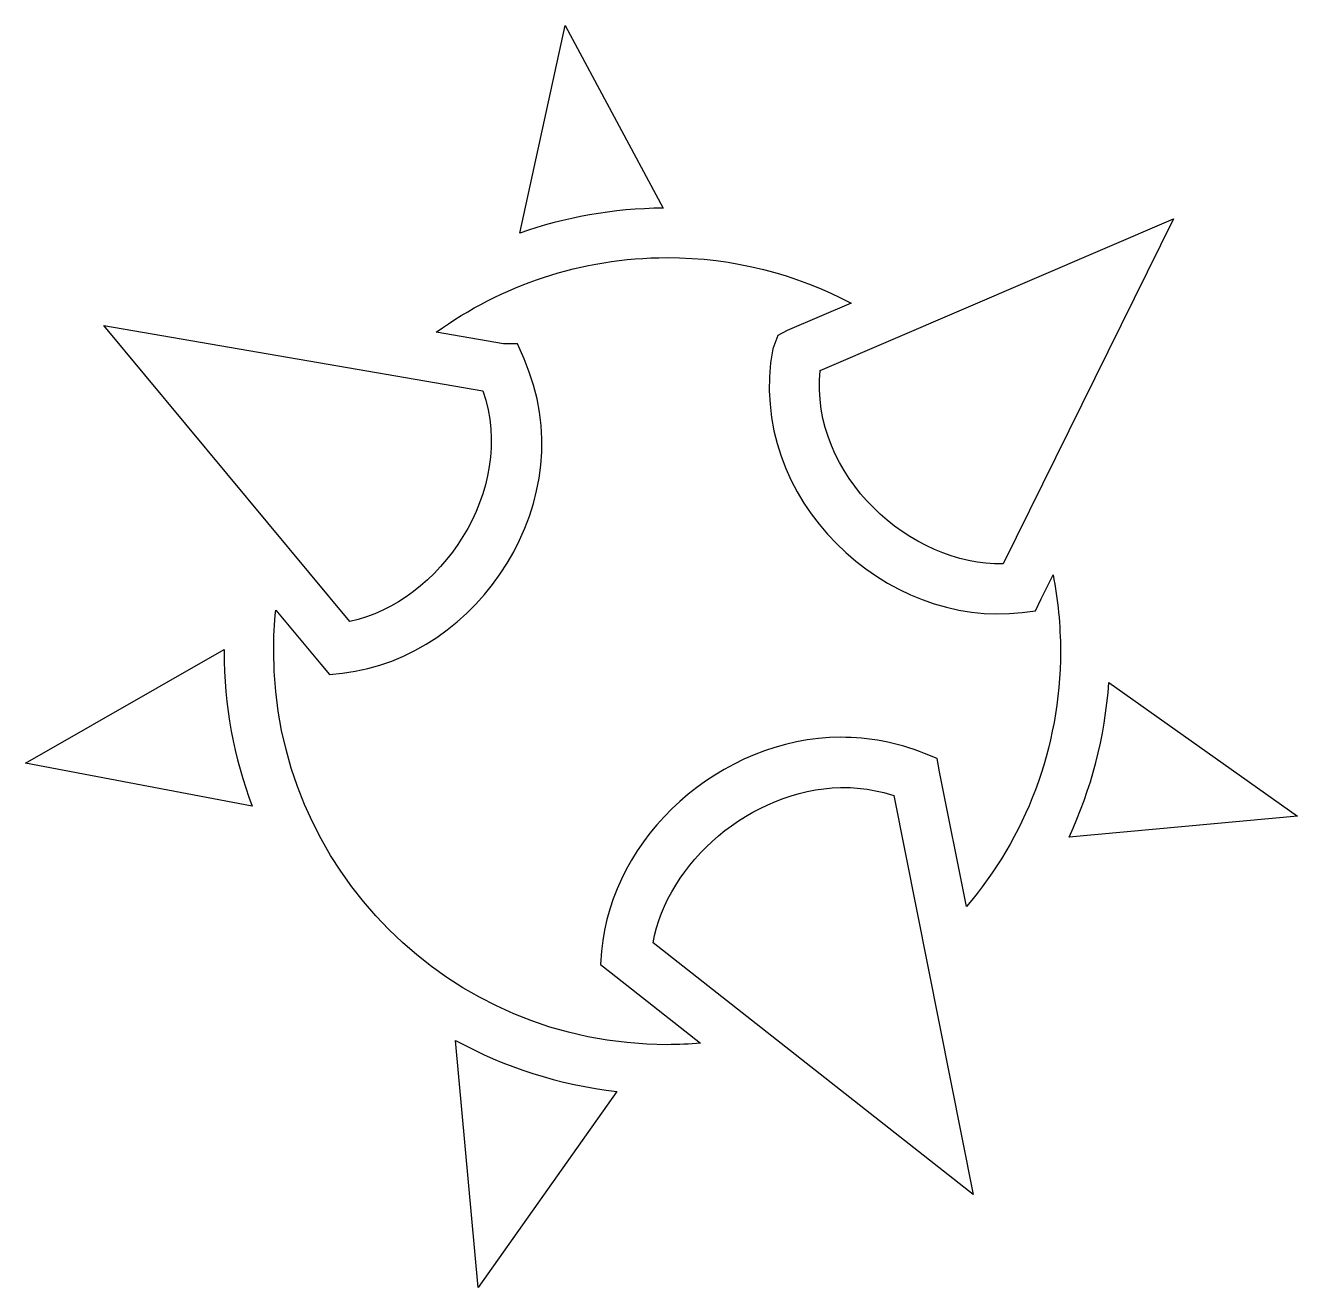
# Model space of a CAD drawing. Header units: centimetres. Extents: x -10.1 to 10.1, y -10 to 10.1.
import ezdxf

# ---------------------------------------------------------------- set-up
doc = ezdxf.new("R2010")
doc.units = ezdxf.units.CM
doc.header["$MEASUREMENT"] = 0
doc.layers.add('Layer 1', color=7, linetype='Continuous')

msp = doc.modelspace()

# ---------------------------------------------------------------- linework, layer by layer
at = {"layer": 'Layer 1'}
for points, knots in [([(-1.4957, 10.07814), (-1.4957, 10.07814), (-2.21509, 6.77723), (-2.21509, 6.77723), (-2.21509, 6.77723), (-1.50152, 7.0291), (-0.7355, 7.16825), (0.06198, 7.17513), (0.06198, 7.17513), (0.06198, 7.17513), (-1.4957, 10.07814), (-1.4957, 10.07814)], [0, 0, 0, 0, 0.25, 0.25, 0.25, 0.25, 0.5, 0.5, 0.5, 0.5, 1, 1, 1, 1]), ([(8.17531, 7.00385), (8.17531, 7.00385), (2.55517, 4.59631), (2.55517, 4.59631), (2.55517, 4.59631), (2.39514, 2.92026), (4.00448, 1.48237), (5.46729, 1.52332), (5.46729, 1.52332), (5.46729, 1.52332), (8.17532, 7.00389), (8.17532, 7.00389), (8.17532, 7.00389), (8.17532, 7.00389), (8.17531, 7.00385), (8.17531, 7.00385)], [0, 0, 0, 0, 0.2, 0.2, 0.2, 0.2, 0.4, 0.4, 0.4, 0.4, 0.6, 0.6, 0.6, 0.6, 1, 1, 1, 1]), ([(0.12385, 6.38845), (-1.24779, 6.38845), (-2.51481, 5.94779), (-3.54476, 5.20117), (-3.54476, 5.20117), (-3.54476, 5.20117), (-2.4734, 5.01669), (-2.4734, 5.01669), (-2.4734, 5.01669), (-2.4734, 5.01669), (-2.25202, 5.01668), (-2.25202, 5.01668), (-2.25202, 5.01668), (-2.25202, 5.01668), (-2.14926, 4.78075), (-2.14926, 4.78075), (-2.14926, 4.78075), (-1.16885, 2.54534), (-2.88079, 0.02471), (-5.03245, -0.21354), (-5.03245, -0.21354), (-5.03245, -0.21354), (-5.24329, -0.23724), (-5.24329, -0.23724), (-5.24329, -0.23724), (-5.24329, -0.23724), (-5.37907, -0.07384), (-5.37907, -0.07384), (-5.37907, -0.07384), (-5.37907, -0.07384), (-6.09593, 0.78799), (-6.09593, 0.78799), (-6.09593, 0.78799), (-6.11807, 0.57323), (-6.12882, 0.35505), (-6.12882, 0.13439), (-6.12882, 0.13439), (-6.12882, -3.32414), (-3.33393, -6.11967), (0.12385, -6.11967), (0.12385, -6.11967), (0.30306, -6.11967), (0.48101, -6.112), (0.6563, -6.09732), (0.6563, -6.09732), (0.6563, -6.09732), (-0.76687, -4.97848), (-0.76687, -4.97848), (-0.76687, -4.97848), (-0.76687, -4.97848), (-0.93428, -4.84671), (-0.93428, -4.84671), (-0.93428, -4.84671), (-0.93428, -4.84671), (-0.91581, -4.63587), (-0.91581, -4.63587), (-0.91581, -4.63587), (-0.76063, -2.81109), (0.97424, -1.2443), (2.88462, -1.23477), (2.88462, -1.23477), (3.32549, -1.23266), (3.77605, -1.31346), (4.21818, -1.49309), (4.21818, -1.49309), (4.21818, -1.49309), (4.41595, -1.57215), (4.41595, -1.57215), (4.41595, -1.57215), (4.41595, -1.57215), (4.45673, -1.78172), (4.45673, -1.78172), (4.45673, -1.78172), (4.45673, -1.78172), (4.88237, -3.92571), (4.88237, -3.92571), (4.88237, -3.92571), (5.81428, -2.83369), (6.3768, -1.41672), (6.3768, 0.13422), (6.3768, 0.13422), (6.3768, 0.54983), (6.33645, 0.95523), (6.25945, 1.34794), (6.25945, 1.34794), (6.25945, 1.34794), (6.07104, 0.96708), (6.07104, 0.96708), (6.07104, 0.96708), (6.07104, 0.96708), (5.97743, 0.77732), (5.97743, 0.77732), (5.97743, 0.77732), (5.97743, 0.77732), (5.76659, 0.75097), (5.76659, 0.75097), (5.76659, 0.75097), (3.61855, 0.48249), (1.36868, 2.53666), (1.8028, 4.93876), (1.8028, 4.93876), (1.8028, 4.93876), (1.88317, 5.14833), (1.88317, 5.14833), (1.88317, 5.14833), (1.88317, 5.14833), (2.03472, 5.23132), (2.03472, 5.23132), (2.03472, 5.23132), (2.03472, 5.23132), (3.04802, 5.66481), (3.04802, 5.66481), (3.04802, 5.66481), (2.17574, 6.12658), (1.181, 6.38845), (0.12397, 6.38845), (0.12397, 6.38845), (0.12397, 6.38845), (0.12385, 6.38845), (0.12385, 6.38845)], [0, 0, 0, 0, 0.03225806, 0.03225806, 0.03225806, 0.03225806, 0.06451613, 0.06451613, 0.06451613, 0.06451613, 0.09677419, 0.09677419, 0.09677419, 0.09677419, 0.12903226, 0.12903226, 0.12903226, 0.12903226, 0.16129032, 0.16129032, 0.16129032, 0.16129032, 0.19354839, 0.19354839, 0.19354839, 0.19354839, 0.22580645, 0.22580645, 0.22580645, 0.22580645, 0.25806452, 0.25806452, 0.25806452, 0.25806452, 0.29032258, 0.29032258, 0.29032258, 0.29032258, 0.32258065, 0.32258065, 0.32258065, 0.32258065, 0.35483871, 0.35483871, 0.35483871, 0.35483871, 0.38709677, 0.38709677, 0.38709677, 0.38709677, 0.41935484, 0.41935484, 0.41935484, 0.41935484, 0.4516129, 0.4516129, 0.4516129, 0.4516129, 0.48387097, 0.48387097, 0.48387097, 0.48387097, 0.51612903, 0.51612903, 0.51612903, 0.51612903, 0.5483871, 0.5483871, 0.5483871, 0.5483871, 0.58064516, 0.58064516, 0.58064516, 0.58064516, 0.61290323, 0.61290323, 0.61290323, 0.61290323, 0.64516129, 0.64516129, 0.64516129, 0.64516129, 0.67741935, 0.67741935, 0.67741935, 0.67741935, 0.70967742, 0.70967742, 0.70967742, 0.70967742, 0.74193548, 0.74193548, 0.74193548, 0.74193548, 0.77419355, 0.77419355, 0.77419355, 0.77419355, 0.80645161, 0.80645161, 0.80645161, 0.80645161, 0.83870968, 0.83870968, 0.83870968, 0.83870968, 0.87096774, 0.87096774, 0.87096774, 0.87096774, 0.90322581, 0.90322581, 0.90322581, 0.90322581, 0.93548387, 0.93548387, 0.93548387, 0.93548387, 1, 1, 1, 1]), ([(-8.82757, 5.30789), (-8.82757, 5.30789), (-4.91915, 0.60616), (-4.91915, 0.60616), (-4.91915, 0.60616), (-3.48696, 0.90673), (-2.25793, 2.67947), (-2.80287, 4.27216), (-2.80287, 4.27216), (-2.80287, 4.27216), (-8.82757, 5.30789), (-8.82757, 5.30789)], [0, 0, 0, 0, 0.25, 0.25, 0.25, 0.25, 0.5, 0.5, 0.5, 0.5, 1, 1, 1, 1]), ([(-6.91685, 0.16074), (-6.91685, 0.16074), (-10.07422, -1.64582), (-10.07422, -1.64582), (-10.07422, -1.64582), (-10.07422, -1.64582), (-6.47152, -2.32978), (-6.47152, -2.32978), (-6.47152, -2.32978), (-6.75877, -1.56249), (-6.91681, -0.73225), (-6.91681, 0.13443), (-6.91681, 0.13443), (-6.91681, 0.1432), (-6.91689, 0.15197), (-6.91681, 0.16078), (-6.91681, 0.16078), (-6.91681, 0.16078), (-6.91685, 0.16074), (-6.91685, 0.16074)], [0, 0, 0, 0, 0.16666667, 0.16666667, 0.16666667, 0.16666667, 0.33333333, 0.33333333, 0.33333333, 0.33333333, 0.5, 0.5, 0.5, 0.5, 0.66666667, 0.66666667, 0.66666667, 0.66666667, 1, 1, 1, 1]), ([(7.14616, -0.36636), (7.08472, -1.23785), (6.86427, -2.06548), (6.51364, -2.82129), (6.51364, -2.82129), (6.51364, -2.82129), (10.14532, -2.48791), (10.14532, -2.48791), (10.14532, -2.48791), (10.14532, -2.48791), (7.14612, -0.36631), (7.14612, -0.36631), (7.14612, -0.36631), (7.14612, -0.36631), (7.14616, -0.36636), (7.14616, -0.36636)], [0, 0, 0, 0, 0.2, 0.2, 0.2, 0.2, 0.4, 0.4, 0.4, 0.4, 0.6, 0.6, 0.6, 0.6, 1, 1, 1, 1]), ([(2.88054, -2.03326), (1.45484, -2.0664), (0.12874, -3.22607), (-0.09888, -4.50144), (-0.09888, -4.50144), (-0.09888, -4.50144), (4.98763, -8.49951), (4.98763, -8.49951), (4.98763, -8.49951), (4.98763, -8.49951), (3.7279, -2.15981), (3.7279, -2.15981), (3.7279, -2.15981), (3.44685, -2.07067), (3.16213, -2.02673), (2.88058, -2.03331), (2.88058, -2.03331), (2.88058, -2.03331), (2.88054, -2.03326), (2.88054, -2.03326)], [0, 0, 0, 0, 0.16666667, 0.16666667, 0.16666667, 0.16666667, 0.33333333, 0.33333333, 0.33333333, 0.33333333, 0.5, 0.5, 0.5, 0.5, 0.66666667, 0.66666667, 0.66666667, 0.66666667, 1, 1, 1, 1]), ([(-3.23901, -6.0511), (-3.23901, -6.0511), (-2.87662, -9.9793), (-2.87662, -9.9793), (-2.87662, -9.9793), (-2.87662, -9.9793), (-0.67334, -6.86153), (-0.67334, -6.86153), (-0.67334, -6.86153), (-1.59387, -6.75738), (-2.46042, -6.47599), (-3.23897, -6.05106), (-3.23897, -6.05106), (-3.23897, -6.05106), (-3.23901, -6.0511), (-3.23901, -6.0511)], [0, 0, 0, 0, 0.2, 0.2, 0.2, 0.2, 0.4, 0.4, 0.4, 0.4, 0.6, 0.6, 0.6, 0.6, 1, 1, 1, 1])]:
    msp.add_open_spline(points, degree=3, knots=knots, dxfattribs=at)

doc.saveas('drawing.dxf')
